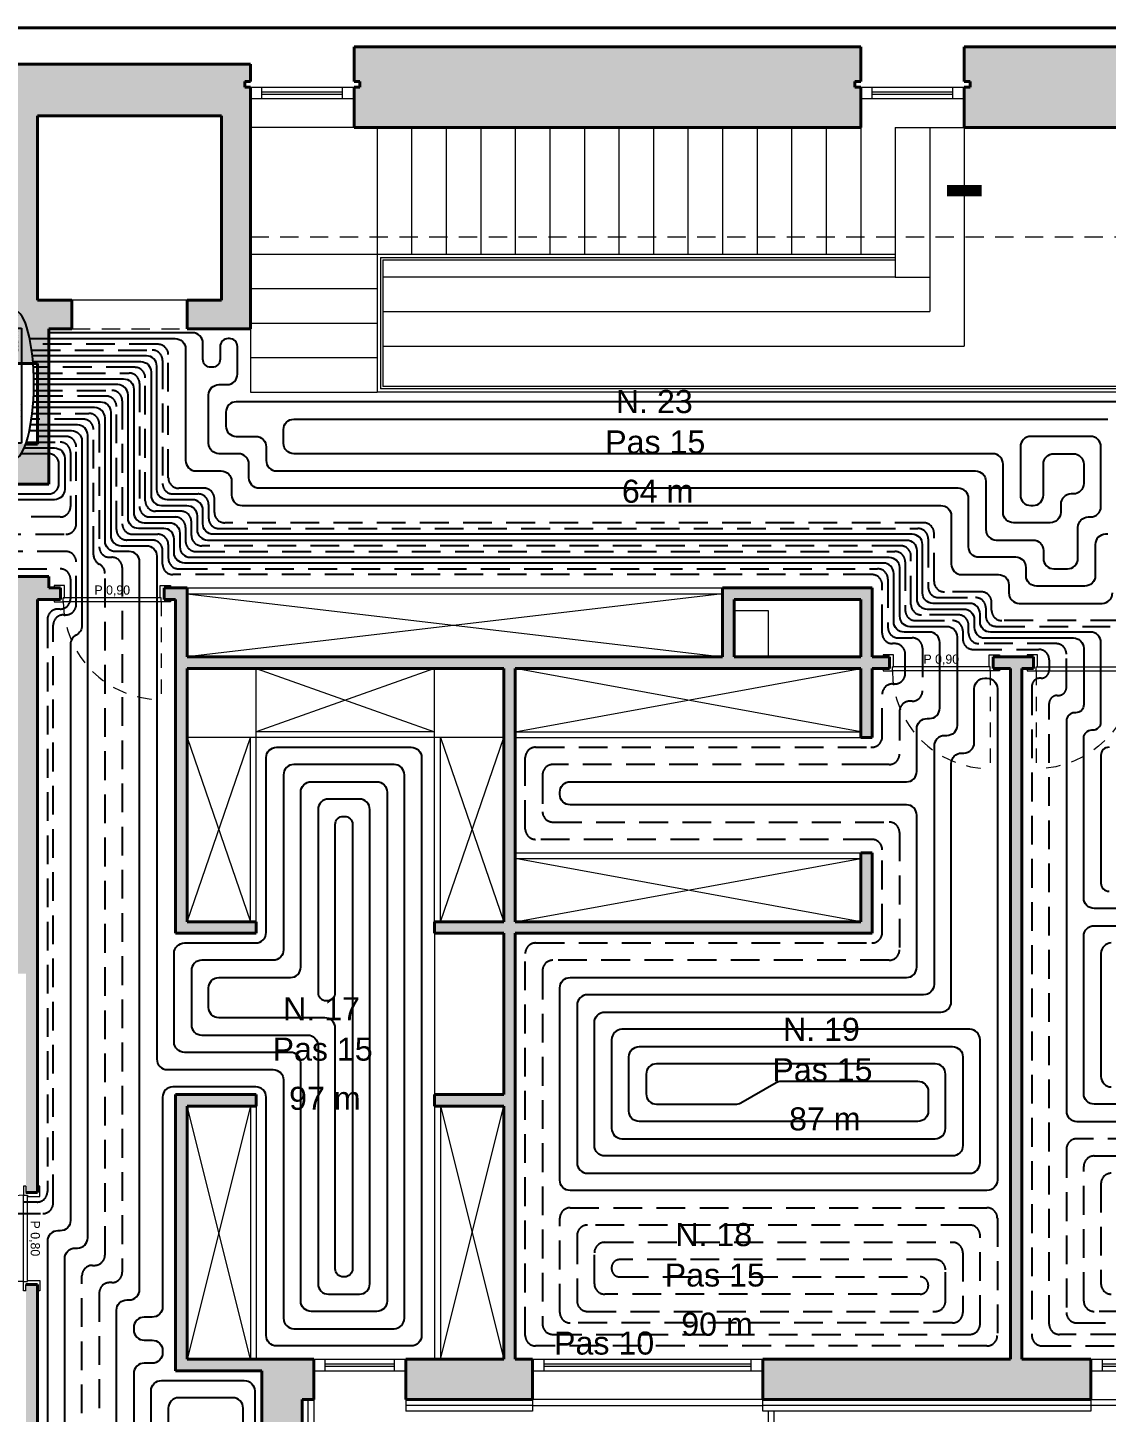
# Model space of a CAD drawing. Header units: millimetres. Extents: x 898 to 1196, y 229 to 443.
# Drawn here: x 1159.88 to 1169.25, y 343.12 to 355.15 of the extents above; entities that cross this region are included whole.
import ezdxf

# ---------------------------------------------------------------- set-up
doc = ezdxf.new("R2010")
doc.units = ezdxf.units.MM
for name, pattern in [('DASHED2', [0.375, 0.25, -0.125]), ('HIDDEN', [0.375, 0.25, -0.125]), ('HIDDEN2', [4.7625, 3.175, -1.5875]), ('TRATTEGGIATA', [0.75, 0.5, -0.25])]:
    doc.linetypes.add(name, pattern=pattern)
doc.layers.get('0').update_dxf_attribs({"color": 41})
doc.layers.get('DEFPOINTS').update_dxf_attribs({"color": 53})
for name, color, linetype in [('02-mandata', 1, 'Continuous'), ('CHAUFFAGE PAR LE SOL', 6, 'Continuous'), ('collecteur', 7, 'Continuous'), ('TEXTE CH SOL', 7, 'Continuous')]:
    doc.layers.add(name, color=color, linetype=linetype)
for name, color, linetype, lineweight in [('03-ritorno', 5, 'TRATTEGGIATA', 25), ('AN-Textes', 5, 'Continuous', 13), ('p allége', 1, 'Continuous', 20), ('p caché', 3, 'HIDDEN2', 20), ('p hachure', 253, 'Continuous', 15), ('p menuiserie', 5, 'Continuous', 20), ('p mur', 7, 'Continuous', 40), ('p symbole', 6, 'Continuous', 20)]:
    doc.layers.add(name, color=color, linetype=linetype, lineweight=lineweight)
doc.styles.add('sansserif', font='SANSS___.TTF', dxfattribs={"width": 0.7})
doc.dimstyles.new('ISO-25', dxfattribs={"dimtxt": 2.5, "dimasz": 2.5, "dimexe": 1.25, "dimexo": 0.625, "dimtad": 1, "dimtxsty": 'Standard', "dimcen": 2.5, "dimadec": 0, "dimazin": 0, "dimtfac": 1, "dimtmove": 0, "dimatfit": 3, "dimfxl": 1, "dimarcsym": 0})

# ---------------------------------------------------------------- blocks, each defined once
blk = doc.blocks.new('*U20')
at = {"layer": 'p menuiserie'}
for p, q in [((0.9, 0), (0, 0)), ((0.9, -0.1), (0, -0.1)), ((0.1, 0), (0.1, -0.1)), ((0.8, -0.04), (0.1, -0.04)), ((0.8, -0.06), (0.1, -0.06)), ((0.8, 0), (0.8, -0.1))]:
    blk.add_line(p, q, dxfattribs=at)
blk = doc.blocks.new('*U21')
at = {"layer": 'p menuiserie'}
for p, q in [((0.9, 0), (0, 0)), ((0.9, -0.1), (0, -0.1)), ((0.1, 0), (0.1, -0.1)), ((0.8, -0.04), (0.1, -0.04)), ((0.8, -0.06), (0.1, -0.06)), ((0.8, 0), (0.8, -0.1))]:
    blk.add_line(p, q, dxfattribs=at)
blk = doc.blocks.new('*U27')
at = {"layer": 'p menuiserie'}
for p, q in [((0.8, 0), (0, 0)), ((0.8, -0.1), (0, -0.1)), ((0.1, 0), (0.1, -0.1)), ((0.7, -0.04), (0.1, -0.04)), ((0.7, -0.06), (0.1, -0.06)), ((0.7, 0), (0.7, -0.1))]:
    blk.add_line(p, q, dxfattribs=at)
blk = doc.blocks.new('*U28')
at = {"layer": 'p menuiserie'}
for p, q in [((2, 0), (0, 0)), ((2, -0.1), (0, -0.1)), ((0.1, 0), (0.1, -0.1)), ((1.9, -0.04), (0.1, -0.04)), ((1.9, -0.06), (0.1, -0.06)), ((1.9, 0), (1.9, -0.1))]:
    blk.add_line(p, q, dxfattribs=at)
blk = doc.blocks.new('*U29')
at = {"layer": 'p menuiserie'}
for p, q in [((2, 0), (0, 0)), ((2, -0.1), (0, -0.1)), ((0.1, 0), (0.1, -0.1)), ((1.9, -0.04), (0.1, -0.04)), ((1.9, -0.06), (0.1, -0.06)), ((1.9, 0), (1.9, -0.1))]:
    blk.add_line(p, q, dxfattribs=at)
blk = doc.blocks.new('*D83')
at = {"layer": 'DEFPOINTS', "color": 0, "transparency": 16777216}
for p in [(-0.475, 0.002), (-0.475, -0.04), (0.425, -0.04)]:
    blk.add_point(p, dxfattribs=at)
at = {"layer": 'AN-Textes', "color": 0, "transparency": 16777216, "insert": (-0.025, 0.059), "char_height": 0.08, "attachment_point": 5}
blk.add_mtext('P 0,90', dxfattribs=at)
blk = doc.blocks.new('_None')
blk = doc.blocks.new('*D85')
at = {"layer": 'DEFPOINTS', "color": 0, "transparency": 16777216}
for p in [(-0.375, 0.002), (-0.375, -0.04), (0.425, -0.04)]:
    blk.add_point(p, dxfattribs=at)
at = {"layer": 'AN-Textes', "color": 0, "transparency": 16777216, "insert": (0.025, 0.059), "char_height": 0.08, "attachment_point": 5}
blk.add_mtext('P 0,80', dxfattribs=at)
blk = doc.blocks.new('col 100')
at = {"layer": 'CHAUFFAGE PAR LE SOL'}
for p, q in [((-0.007, 0.483), (0.103, 0.483)), ((-0.007, -0.517), (-0.007, 0.483)), ((0.103, 0.483), (0.103, -0.517)), ((0.103, -0.517), (-0.007, -0.517))]:
    blk.add_line(p, q, dxfattribs=at)
blk.add_lwpolyline([(0.078, 0.483), (0.078, -0.517)], dxfattribs=at)
at = {"layer": 'collecteur', "color": 6}
for p, q in [((0.026, 0.476), (0.026, 0.476)), ((0.026, 0.451), (0.051, 0.451)), ((0.027, 0.426), (0.027, 0.426)), ((0.027, 0.401), (0.052, 0.401)), ((0.027, 0.376), (0.027, 0.376)), ((0.051, 0.476), (0.051, 0.476)), ((0.052, 0.426), (0.052, 0.426)), ((0.052, 0.376), (0.052, 0.376)), ((0.001, 0.251), (0.001, 0.251)), ((0.026, 0.276), (0.026, 0.276)), ((0.026, 0.25), (0.051, 0.25)), ((0.027, 0.351), (0.052, 0.351)), ((0.027, 0.326), (0.027, 0.326)), ((0.027, 0.301), (0.052, 0.3)), ((0.051, 0.275), (0.051, 0.275)), ((0.052, 0.326), (0.052, 0.326)), ((0.076, 0.25), (0.076, 0.25)), ((0.001, 0.2), (0.001, 0.2)), ((0.001, 0.15), (0.001, 0.15)), ((0.026, 0.225), (0.026, 0.225)), ((0.026, 0.2), (0.051, 0.2)), ((0.026, 0.175), (0.026, 0.175)), ((0.026, 0.15), (0.051, 0.15)), ((0.026, 0.125), (0.026, 0.125)), ((0.051, 0.225), (0.051, 0.225)), ((0.051, 0.175), (0.051, 0.175)), ((0.051, 0.125), (0.051, 0.125)), ((0.076, 0.2), (0.076, 0.2)), ((0.076, 0.15), (0.076, 0.15)), ((0, 0.1), (0, 0.1)), ((0, 0.05), (0, 0.05)), ((0, 0), (0, 0)), ((0.025, 0.075), (0.025, 0.075)), ((0.025, 0.05), (0.05, 0.05)), ((0.025, 0.025), (0.025, 0.025)), ((0.026, 0.1), (0.051, 0.1)), ((0.05, 0.075), (0.05, 0.075)), ((0.05, 0.025), (0.05, 0.025)), ((0.075, 0.05), (0.075, 0.05)), ((0.076, 0.1), (0.076, 0.1)), ((0, -0.05), (0, -0.05)), ((0, -0.1), (0, -0.1)), ((0.025, 0), (0.05, 0)), ((0.025, -0.025), (0.025, -0.025)), ((0.025, -0.05), (0.05, -0.05)), ((0.025, -0.075), (0.025, -0.075)), ((0.025, -0.1), (0.05, -0.1)), ((0.05, -0.025), (0.05, -0.025)), ((0.05, -0.075), (0.05, -0.075)), ((0.075, 0), (0.075, 0)), ((0.075, -0.05), (0.075, -0.05)), ((0.075, -0.101), (0.075, -0.101)), ((-0.001, -0.15), (-0.001, -0.15)), ((-0.001, -0.2), (-0.001, -0.2)), ((0.024, -0.125), (0.024, -0.125)), ((0.024, -0.15), (0.049, -0.151)), ((0.024, -0.176), (0.024, -0.176)), ((0.024, -0.201), (0.049, -0.201)), ((0.024, -0.226), (0.024, -0.226)), ((0.049, -0.176), (0.049, -0.176)), ((0.049, -0.226), (0.049, -0.226)), ((0.05, -0.126), (0.05, -0.126)), ((0.074, -0.151), (0.074, -0.151)), ((0.074, -0.201), (0.074, -0.201)), ((-0.002, -0.326), (-0.002, -0.326)), ((-0.002, -0.356), (-0.002, -0.356)), ((-0.001, -0.251), (-0.001, -0.251)), ((-0.001, -0.301), (-0.001, -0.301)), ((0.023, -0.317), (0.023, -0.317)), ((0.023, -0.326), (0.048, -0.326)), ((0.023, -0.342), (0.023, -0.342)), ((0.023, -0.356), (0.048, -0.356)), ((0.024, -0.251), (0.049, -0.251)), ((0.024, -0.276), (0.024, -0.276)), ((0.024, -0.301), (0.049, -0.301)), ((0.048, -0.342), (0.048, -0.342)), ((0.049, -0.276), (0.049, -0.276)), ((0.049, -0.317), (0.049, -0.317)), ((0.073, -0.326), (0.073, -0.326)), ((0.073, -0.356), (0.073, -0.356)), ((0.074, -0.251), (0.074, -0.251)), ((0.074, -0.301), (0.074, -0.301)), ((-0.003, -0.391), (-0.003, -0.391)), ((-0.001, -0.418), (-0.001, -0.418)), ((-0.001, -0.446), (-0.001, -0.446)), ((-0.001, -0.476), (-0.001, -0.476)), ((0.022, -0.391), (0.047, -0.391)), ((0.022, -0.454), (0.022, -0.454)), ((0.023, -0.375), (0.023, -0.375)), ((0.023, -0.408), (0.023, -0.408)), ((0.023, -0.433), (0.023, -0.433)), ((0.024, -0.419), (0.049, -0.419)), ((0.024, -0.447), (0.049, -0.447)), ((0.024, -0.476), (0.049, -0.477)), ((0.047, -0.454), (0.047, -0.454)), ((0.048, -0.375), (0.048, -0.375)), ((0.048, -0.433), (0.048, -0.433)), ((0.049, -0.408), (0.049, -0.408)), ((0.072, -0.391), (0.072, -0.391)), ((0.074, -0.419), (0.074, -0.419)), ((0.074, -0.447), (0.074, -0.447)), ((0.074, -0.477), (0.074, -0.477)), ((-0.001, -0.5), (-0.001, -0.5)), ((0.022, -0.489), (0.022, -0.489)), ((0.024, -0.5), (0.049, -0.501)), ((0.047, -0.489), (0.047, -0.489)), ((0.074, -0.501), (0.074, -0.501)), ((0.023, -0.624), (0.023, -0.624)), ((0.048, -0.624), (0.048, -0.624))]:
    blk.add_line(p, q, dxfattribs=at)
at = {"layer": 'collecteur', "color": 6, "extrusion": (0, 0, -1)}
blk.add_ellipse((0.057, -0.024), major_axis=(0.003, 0.645), ratio=0.264603, start_param=6.283185301670279, end_param=12.56637060884987, dxfattribs=at)
blk = doc.blocks.new('*U82')
for p, q in [((-0.53, 0.085), (-0.475, 0.085)), ((-0.475, 0.085), (-0.475, -0.015)), ((0.4, 0), (-0.45, 0)), ((0.425, 0.085), (0.425, -0.015)), ((0.48, 0.085), (0.425, 0.085)), ((-0.53, -0.015), (-0.475, -0.015)), ((0.4, -0.035), (-0.45, -0.035)), ((0.48, -0.015), (0.425, -0.015))]:
    blk.add_line(p, q)
at = {"linetype": 'HIDDEN', "ltscale": 0.5}
blk.add_line((0.4, -0.035), (0.4, -0.885), dxfattribs=at)
for points in [[(-0.53, -0.015), (-0.53, -0.035), (-0.46, -0.035), (-0.46, -0.035), (-0.45, -0.035), (-0.45, 0), (-0.44, 0), (-0.44, 0.05), (-0.44, 0.05), (-0.44, 0.085), (-0.44, 0.085), (-0.44, 0.105), (-0.53, 0.105), (-0.53, 0.085)], [(0.48, -0.015), (0.48, -0.035), (0.41, -0.035), (0.41, -0.035), (0.4, -0.035), (0.4, 0), (0.39, 0), (0.39, 0.05), (0.39, 0.05), (0.39, 0.085), (0.39, 0.085), (0.39, 0.105), (0.48, 0.105), (0.48, 0.085)]]:
    blk.add_lwpolyline(points)
blk.add_arc((0.4, -0.035), 0.85, 180, 270, dxfattribs=at)
at = {"layer": 'AN-Textes'}
dim = blk.add_linear_dim(base=(-0.475, 0.002), p1=(0.425, -0.04), p2=(-0.475, -0.04), angle=180, text='P <>', dimstyle='ISO-25', override={"dimtxt": 0.08, "dimasz": 0.02, "dimexe": 0.6, "dimexo": 0, "dimgap": 0.01, "dimtad": 2, "dimjust": 0, "dimzin": 0, "dimblk1": 'None', "dimblk2": 'None', "dimsah": 1, "dimse1": 1, "dimse2": 1, "dimsd1": 1, "dimsd2": 1, "dimtix": 1, "dimtmove": 2}, dxfattribs=at)
dim.commit()
dim.dimension.update_dxf_attribs({"geometry": '*D83', "text_midpoint": (-0.025, 0.059)})
blk = doc.blocks.new('*U84')
for p, q in [((-0.43, 0.085), (-0.375, 0.085)), ((-0.375, 0.085), (-0.375, -0.015)), ((0.4, 0), (-0.35, 0)), ((0.425, 0.085), (0.425, -0.015)), ((0.48, 0.085), (0.425, 0.085)), ((-0.43, -0.015), (-0.375, -0.015)), ((0.4, -0.035), (-0.35, -0.035)), ((0.48, -0.015), (0.425, -0.015))]:
    blk.add_line(p, q)
at = {"linetype": 'HIDDEN', "ltscale": 0.5}
blk.add_line((0.4, -0.035), (0.4, -0.785), dxfattribs=at)
for points in [[(-0.43, -0.015), (-0.43, -0.035), (-0.36, -0.035), (-0.36, -0.035), (-0.35, -0.035), (-0.35, 0), (-0.34, 0), (-0.34, 0.05), (-0.34, 0.05), (-0.34, 0.085), (-0.34, 0.085), (-0.34, 0.105), (-0.43, 0.105), (-0.43, 0.085)], [(0.48, -0.015), (0.48, -0.035), (0.41, -0.035), (0.41, -0.035), (0.4, -0.035), (0.4, 0), (0.39, 0), (0.39, 0.05), (0.39, 0.05), (0.39, 0.085), (0.39, 0.085), (0.39, 0.105), (0.48, 0.105), (0.48, 0.085)]]:
    blk.add_lwpolyline(points)
blk.add_arc((0.4, -0.035), 0.75, 180, 270, dxfattribs=at)
at = {"layer": 'AN-Textes'}
dim = blk.add_linear_dim(base=(-0.375, 0.002), p1=(0.425, -0.04), p2=(-0.375, -0.04), angle=180, text='P <>', dimstyle='ISO-25', override={"dimtxt": 0.08, "dimasz": 0.02, "dimexe": 0.6, "dimexo": 0, "dimgap": 0.01, "dimtad": 2, "dimjust": 0, "dimzin": 0, "dimblk1": 'None', "dimblk2": 'None', "dimsah": 1, "dimse1": 1, "dimse2": 1, "dimsd1": 1, "dimsd2": 1, "dimtix": 1, "dimtmove": 2}, dxfattribs=at)
dim.commit()
dim.dimension.update_dxf_attribs({"geometry": '*D85', "text_midpoint": (0.025, 0.059)})

msp = doc.modelspace()

# ---------------------------------------------------------------- hatches: boundary and pattern name
at = {"layer": 'p hachure', "transparency": 33554559}
h = msp.add_hatch(color=256, dxfattribs=at)
h.dxf.hatch_style = 1
h.paths.add_polyline_path([(1162.763, 354.684), (1162.713, 354.684), (1162.713, 354.984), (1167.113, 354.984), (1167.113, 354.684), (1167.063, 354.684), (1167.063, 354.634), (1167.113, 354.634), (1167.113, 354.284), (1162.713, 354.284), (1162.713, 354.634), (1162.763, 354.634)])
h = msp.add_hatch(color=256, dxfattribs=at)
h.dxf.hatch_style = 1
h.paths.add_polyline_path([(1168.063, 354.634), (1168.013, 354.634), (1168.013, 354.284), (1173.263, 354.284), (1173.263, 354.984), (1168.013, 354.984), (1168.013, 354.684), (1168.063, 354.684)])
h = msp.add_hatch(color=256, dxfattribs=at)
h.dxf.hatch_style = 1
h.paths.add_polyline_path([(1158.613, 354.484), (1158.613, 354.834), (1161.813, 354.834), (1161.813, 354.684), (1161.763, 354.684), (1161.763, 354.634), (1161.813, 354.634), (1161.813, 352.534), (1161.263, 352.534), (1161.263, 352.784), (1161.563, 352.784), (1161.563, 354.384), (1159.963, 354.384), (1159.963, 352.784), (1160.263, 352.784), (1160.263, 352.534), (1160.063, 352.534), (1160.063, 351.184), (1159.713, 351.184), (1159.713, 351.284), (1159.513, 351.284), (1159.513, 351.534), (1159.963, 351.534), (1159.963, 352.234), (1159.713, 352.234), (1159.713, 354.484)])
h = msp.add_hatch(color=256, dxfattribs=at)
h.dxf.hatch_style = 1
edge = h.paths.add_edge_path()
edge.add_line((1157.722, 349.034), (1158.813, 348.284))
edge.add_arc((1158.713, 348.284), 0.1, -180, 0, ccw=False)
edge.add_line((1158.613, 348.284), (1157.76, 349.034))
edge.add_line((1157.76, 349.034), (1157.713, 349.034))
edge.add_line((1157.713, 349.034), (1157.713, 347.284))
edge.add_line((1157.713, 347.284), (1159.713, 347.284))
edge.add_line((1159.713, 347.284), (1159.713, 350.184))
edge.add_line((1159.713, 350.184), (1159.613, 350.184))
edge.add_line((1159.613, 350.184), (1159.613, 350.284))
edge.add_line((1159.613, 350.284), (1159.713, 350.284))
edge.add_line((1159.713, 350.284), (1159.713, 350.384))
edge.add_line((1159.713, 350.384), (1160.063, 350.384))
edge.add_line((1160.063, 350.384), (1160.063, 350.284))
edge.add_line((1160.063, 350.284), (1160.163, 350.284))
edge.add_line((1160.163, 350.284), (1160.163, 350.184))
edge.add_line((1160.163, 350.184), (1159.963, 350.184))
edge.add_line((1159.963, 350.184), (1159.963, 345.034))
edge.add_line((1159.963, 345.034), (1159.863, 345.034))
edge.add_line((1159.863, 345.034), (1159.863, 346.934))
edge.add_line((1159.863, 346.934), (1157.863, 346.934))
edge.add_line((1157.863, 346.934), (1157.863, 346.884))
edge.add_line((1157.863, 346.884), (1157.263, 346.884))
edge.add_line((1157.263, 346.884), (1157.263, 351.534))
edge.add_line((1157.263, 351.534), (1157.783, 351.534))
edge.add_line((1157.783, 351.534), (1157.783, 351.368))
edge.add_line((1157.783, 351.368), (1158.65, 351.368))
edge.add_line((1158.65, 351.368), (1158.65, 351.534))
edge.add_line((1158.65, 351.534), (1158.713, 351.534))
edge.add_line((1158.713, 351.534), (1158.713, 351.284))
edge.add_line((1158.713, 351.284), (1157.713, 351.284))
edge.add_line((1157.713, 351.284), (1157.713, 349.284))
edge.add_line((1157.713, 349.284), (1157.7, 349.284))
edge.add_line((1157.7, 349.284), (1157.702, 350.284))
edge.add_line((1157.702, 350.284), (1157.7, 350.284))
edge.add_line((1157.7, 350.284), (1157.7, 350.184))
edge.add_line((1157.7, 350.184), (1157.697, 350.184))
edge.add_line((1157.697, 350.184), (1157.722, 349.034))
h = msp.add_hatch(color=256, dxfattribs=at)
h.dxf.hatch_style = 1
h.paths.add_polyline_path([(1161.263, 349.684), (1161.263, 350.284), (1161.063, 350.284), (1161.063, 350.184), (1161.163, 350.184), (1161.163, 347.284), (1161.863, 347.284), (1161.863, 347.384), (1161.263, 347.384), (1161.263, 349.584), (1164.013, 349.584), (1164.013, 347.384), (1163.413, 347.384), (1163.413, 347.284), (1164.013, 347.284), (1164.013, 345.884), (1163.413, 345.884), (1163.413, 345.784), (1164.013, 345.784), (1164.013, 343.584), (1163.163, 343.584), (1163.163, 343.234), (1164.263, 343.234), (1164.263, 343.584), (1164.113, 343.584), (1164.113, 347.284), (1167.213, 347.284), (1167.213, 347.984), (1167.113, 347.984), (1167.113, 347.384), (1164.113, 347.384), (1164.113, 349.584), (1167.113, 349.584), (1167.113, 348.984), (1167.213, 348.984), (1167.213, 349.584), (1167.363, 349.584), (1167.363, 349.684), (1167.213, 349.684), (1167.213, 350.284), (1165.913, 350.284), (1165.913, 349.684)])
h.paths.add_polyline_path([(1167.113, 349.684), (1166.013, 349.684), (1166.013, 350.184), (1167.113, 350.184)], flags=16)
h = msp.add_hatch(color=256, dxfattribs=at)
h.dxf.hatch_style = 1
h.paths.add_polyline_path([(1169.113, 343.584), (1168.513, 343.584), (1168.513, 349.584), (1168.613, 349.584), (1168.613, 349.684), (1168.263, 349.684), (1168.263, 349.584), (1168.413, 349.584), (1168.413, 343.584), (1166.263, 343.584), (1166.263, 343.234), (1169.113, 343.234)])
h = msp.add_hatch(color=256, dxfattribs=at)
h.dxf.hatch_style = 1
h.paths.add_polyline_path([(1162.363, 343.234), (1162.263, 343.234), (1162.263, 342.334), (1161.913, 342.334), (1161.913, 343.484), (1161.163, 343.484), (1161.163, 345.884), (1161.863, 345.884), (1161.863, 345.784), (1161.263, 345.784), (1161.263, 343.584), (1162.363, 343.584)])
h = msp.add_hatch(color=256, dxfattribs=at)
h.dxf.hatch_style = 1
h.paths.add_polyline_path([(1157.513, 342.334), (1159.963, 342.334), (1159.963, 344.234), (1159.863, 344.234), (1159.863, 342.434), (1159.663, 342.434), (1159.663, 342.534), (1159.463, 342.534), (1159.463, 342.434), (1158.263, 342.434), (1158.263, 342.534), (1158.063, 342.534), (1158.063, 342.434), (1157.163, 342.434), (1157.163, 337.534), (1158.163, 337.534), (1158.163, 338.134), (1157.513, 338.134)])

# ---------------------------------------------------------------- linework, layer by layer
at = {"layer": '02-mandata'}
for points in [[(1169.26, 350.75), (1169.24, 350.75, 0.414214), (1169.15, 350.66), (1169.15, 350.39, -0.414214), (1169.06, 350.3), (1168.64, 350.3, -0.414214), (1168.55, 350.39), (1168.55, 350.46, 0.414214), (1168.46, 350.55), (1168.14, 350.55, -0.414214), (1168.05, 350.64), (1168.05, 351.06, 0.414214), (1167.96, 351.15), (1161.89, 351.15, -0.414214), (1161.8, 351.24), (1161.8, 351.36, 0.414214), (1161.71, 351.45), (1161.54, 351.45, -0.414214), (1161.45, 351.54), (1161.45, 351.96, -0.414214), (1161.54, 352.05), (1161.61, 352.05, 0.414214), (1161.7, 352.14), (1161.7, 352.38, 0.414214), (1161.63, 352.45), (1161.62, 352.45, 0.414214), (1161.55, 352.38), (1161.55, 352.27, -0.414214), (1161.48, 352.2), (1161.47, 352.2, -0.414214), (1161.4, 352.27), (1161.4, 352.41, 0.414214), (1161.31, 352.5), (1160.063, 352.5)], [(1159.896, 352.45), (1161.16, 352.45, -0.414214), (1161.25, 352.36), (1161.25, 351.39, 0.414214), (1161.34, 351.3), (1161.56, 351.3, -0.414214), (1161.65, 351.21), (1161.65, 351.09, 0.414214), (1161.74, 351), (1167.81, 351, -0.414214), (1167.9, 350.91), (1167.9, 350.49, 0.414214), (1167.99, 350.4), (1168.31, 350.4, -0.414214), (1168.4, 350.31), (1168.4, 350.24, 0.414214), (1168.49, 350.15), (1169.21, 350.15, 0.414214), (1169.3, 350.24)], [(1169.41, 347.5), (1169.14, 347.5, -0.414214), (1169.05, 347.59), (1169.05, 348.98, -0.414214), (1169.12, 349.05), (1169.13, 349.05, 0.414214), (1169.2, 349.12), (1169.2, 349.81, 0.414214), (1169.11, 349.9), (1168.24, 349.9, -0.414214), (1168.15, 349.99), (1168.15, 350.06, 0.414214), (1168.06, 350.15), (1167.74, 350.15, -0.414214), (1167.65, 350.24), (1167.65, 350.66, 0.414214), (1167.56, 350.75), (1161.49, 350.75, -0.414214), (1161.4, 350.84), (1161.4, 350.96, 0.414214), (1161.31, 351.05), (1161.09, 351.05, -0.414214), (1161, 351.14), (1161, 352.21, 0.414214), (1160.91, 352.3), (1159.919, 352.3)], [(1159.924, 352.25), (1160.86, 352.25, -0.414214), (1160.95, 352.16), (1160.95, 351.09, 0.414214), (1161.04, 351), (1161.26, 351, -0.414214), (1161.35, 350.91), (1161.35, 350.79, 0.414214), (1161.44, 350.7), (1167.51, 350.7, -0.414214), (1167.6, 350.61), (1167.6, 350.19, 0.414214), (1167.69, 350.1), (1168.01, 350.1, -0.414214), (1168.1, 350.01), (1168.1, 349.94, 0.414214), (1168.19, 349.85), (1168.96, 349.85, -0.414214), (1169.05, 349.76), (1169.05, 349.27, -0.414214), (1168.98, 349.2), (1168.97, 349.2, 0.414214), (1168.9, 349.13), (1168.9, 345.74, 0.414214), (1168.99, 345.65), (1172.51, 345.65, 0.414214)], [(1159.931, 352.1), (1160.71, 352.1, -0.414214), (1160.8, 352.01), (1160.8, 350.94, 0.414214), (1160.89, 350.85), (1161.11, 350.85, -0.414214), (1161.2, 350.76), (1161.2, 350.64, 0.414214), (1161.29, 350.55), (1167.36, 350.55, -0.414214), (1167.45, 350.46), (1167.45, 350.04, 0.414214), (1167.54, 349.95), (1167.86, 349.95, -0.414214), (1167.95, 349.86), (1167.95, 349.09, -0.414214), (1167.86, 349), (1167.84, 349, 0.414214), (1167.75, 348.91), (1167.75, 348.45), (1167.75, 346.84, -0.414214), (1167.66, 346.75), (1164.74, 346.75, 0.414214), (1164.65, 346.66), (1164.65, 345.29, 0.414214), (1164.74, 345.2), (1168.06, 345.2, 0.414214), (1168.15, 345.29), (1168.15, 346.36, 0.414214), (1168.06, 346.45), (1165.04, 346.45, 0.414214), (1164.95, 346.36), (1164.95, 345.59, 0.414214), (1165.04, 345.5), (1167.76, 345.5, 0.414214), (1167.85, 345.59), (1167.85, 346.06, 0.414214), (1167.76, 346.15), (1165.34, 346.15, 0.414214), (1165.25, 346.06), (1165.25, 345.89, 0.414214), (1165.34, 345.8), (1166.026, 345.8, 0.13052), (1166.071, 345.812), (1166.379, 345.988, -0.13052), (1166.424, 346), (1167.61, 346, -0.414214), (1167.7, 345.91), (1167.7, 345.74, -0.414214), (1167.61, 345.65), (1165.19, 345.65, -0.414214), (1165.1, 345.74), (1165.1, 346.21, -0.414214), (1165.19, 346.3), (1167.91, 346.3, -0.414214), (1168, 346.21), (1168, 345.44, -0.414214), (1167.91, 345.35), (1164.89, 345.35, -0.414214), (1164.8, 345.44), (1164.8, 346.51, -0.414214), (1164.89, 346.6), (1167.81, 346.6, 0.414214), (1167.9, 346.69), (1167.9, 348.45), (1167.9, 348.76, -0.414214), (1167.99, 348.85), (1168.01, 348.85, 0.414214), (1168.1, 348.94), (1168.1, 349.41, -0.414214), (1168.19, 349.5), (1168.21, 349.5, -0.414214), (1168.3, 349.41), (1168.3, 345.14, -0.414214), (1168.21, 345.05), (1164.59, 345.05, -0.414214), (1164.5, 345.14), (1164.5, 346.81, -0.414214), (1164.59, 346.9), (1167.51, 346.9, 0.414214), (1167.6, 346.99), (1167.6, 348.31, 0.414214), (1167.51, 348.4), (1164.59, 348.4, -0.414214), (1164.5, 348.49), (1164.5, 348.51, -0.414214), (1164.59, 348.6), (1167.51, 348.6, 0.414214), (1167.6, 348.69), (1167.6, 349.06, -0.414214), (1167.69, 349.15), (1167.71, 349.15, 0.414214), (1167.8, 349.24), (1167.8, 349.81, 0.414214), (1167.71, 349.9), (1167.49, 349.9, -0.414214), (1167.4, 349.99), (1167.4, 350.41, 0.414214), (1167.31, 350.5), (1161.24, 350.5, -0.414214), (1161.15, 350.59), (1161.15, 350.71, 0.414214), (1161.06, 350.8), (1160.84, 350.8, -0.414214), (1160.75, 350.89), (1160.75, 351.96, 0.414214), (1160.66, 352.05), (1159.932, 352.05)], [(1159.926, 351.9), (1160.51, 351.9, -0.414214), (1160.6, 351.81), (1160.6, 350.74, 0.414214), (1160.69, 350.65), (1160.91, 350.65, -0.414214), (1161, 350.56), (1161, 346.19, 0.414214), (1161.09, 346.1), (1162.01, 346.1, -0.414214), (1162.1, 346.01), (1162.1, 343.94, 0.414214), (1162.19, 343.85), (1163.06, 343.85, 0.414214), (1163.15, 343.94), (1163.15, 348.66, 0.414214), (1163.06, 348.75), (1162.19, 348.75, 0.414214), (1162.1, 348.66), (1162.1, 347.14, -0.414214), (1162.01, 347.05), (1161.39, 347.05, 0.414214), (1161.3, 346.96), (1161.3, 346.49, 0.414214), (1161.39, 346.4), (1162.31, 346.4, -0.414214), (1162.4, 346.31), (1162.4, 344.24, 0.414214), (1162.49, 344.15), (1162.76, 344.15, 0.414214), (1162.85, 344.24), (1162.85, 348.36, 0.414214), (1162.76, 348.45), (1162.49, 348.45, 0.414214), (1162.4, 348.36), (1162.4, 346.77, 0.414214), (1162.47, 346.7), (1162.48, 346.7, 0.414214), (1162.55, 346.77), (1162.55, 348.23, -0.414214), (1162.62, 348.3), (1162.63, 348.3, -0.414214), (1162.7, 348.23), (1162.7, 344.37, -0.414214), (1162.63, 344.3), (1162.62, 344.3, -0.414214), (1162.55, 344.37), (1162.55, 346.46, 0.414214), (1162.46, 346.55), (1161.54, 346.55, -0.414214), (1161.45, 346.64), (1161.45, 346.81, -0.414214), (1161.54, 346.9), (1162.16, 346.9, 0.414214), (1162.25, 346.99), (1162.25, 348.51, -0.414214), (1162.34, 348.6), (1162.91, 348.6, -0.414214), (1163, 348.51), (1163, 344.09, -0.414214), (1162.91, 344), (1162.34, 344, -0.414214), (1162.25, 344.09), (1162.25, 346.16, 0.414214), (1162.16, 346.25), (1161.24, 346.25, -0.414214), (1161.15, 346.34), (1161.15, 347.11, -0.414214), (1161.24, 347.2), (1161.86, 347.2, 0.414214), (1161.95, 347.29), (1161.95, 348.81, -0.414214), (1162.04, 348.9), (1163.21, 348.9, -0.414214), (1163.3, 348.81), (1163.3, 343.79, -0.414214), (1163.21, 343.7), (1162.04, 343.7, -0.414214), (1161.95, 343.79), (1161.95, 345.86, 0.414214), (1161.86, 345.95), (1161.14, 345.95, 0.414214), (1161.05, 345.86), (1161.05, 344.04, -0.414214), (1160.96, 343.95), (1160.89, 343.95, 0.414214), (1160.8, 343.86), (1160.8, 343.84, 0.414214), (1160.89, 343.75), (1160.96, 343.75, -0.414214), (1161.05, 343.66), (1161.05, 343.64, -0.414214), (1160.96, 343.55), (1160.89, 343.55, 0.414214), (1160.8, 343.46), (1160.8, 341.94, 0.414214)], [(1169.41, 351.9), (1161.69, 351.9, 0.414214), (1161.6, 351.81), (1161.6, 351.69, 0.414214), (1161.69, 351.6), (1161.86, 351.6, -0.414214), (1161.95, 351.51), (1161.95, 351.39, 0.414214), (1162.04, 351.3), (1168.11, 351.3, -0.414214), (1168.2, 351.21), (1168.2, 350.79, 0.414214), (1168.29, 350.7), (1168.61, 350.7, -0.414214), (1168.7, 350.61), (1168.7, 350.54, 0.414214), (1168.79, 350.45), (1168.91, 350.45, 0.414214), (1169, 350.54), (1169, 350.81, -0.414214), (1169.09, 350.9), (1169.11, 350.9, 0.414214), (1169.2, 350.99), (1169.2, 351.51, 0.414214), (1169.11, 351.6), (1168.59, 351.6, 0.414214), (1168.5, 351.51), (1168.5, 351.09, 0.414214), (1168.59, 351), (1168.61, 351, 0.414214), (1168.7, 351.09), (1168.7, 351.36, -0.414214), (1168.79, 351.45), (1168.96, 351.45, -0.414214), (1169.05, 351.36), (1169.05, 351.19, -0.414214), (1168.96, 351.1), (1168.94, 351.1, 0.414214), (1168.85, 351.01), (1168.85, 350.94, -0.414214), (1168.76, 350.85), (1168.44, 350.85, -0.414214), (1168.35, 350.94), (1168.35, 351.36, 0.414214), (1168.26, 351.45), (1162.19, 351.45, -0.414214), (1162.1, 351.54), (1162.1, 351.66, -0.414214), (1162.19, 351.75), (1169.26, 351.75, -0.414214)], [(1160.65, 341.79), (1160.65, 344.01, -0.414214), (1160.74, 344.1), (1160.76, 344.1, 0.414214), (1160.85, 344.19), (1160.85, 350.51, 0.414214), (1160.76, 350.6), (1160.64, 350.6, -0.414214), (1160.55, 350.69), (1160.55, 351.76, 0.414214), (1160.46, 351.85), (1159.923, 351.85)], [(1160.2, 342.14), (1160.2, 344.46, -0.414214), (1160.29, 344.55), (1160.31, 344.55, 0.414214), (1160.4, 344.64), (1160.4, 351.61, 0.414214), (1160.31, 351.7), (1159.903, 351.7)], [(1159.894, 351.65), (1160.26, 351.65, -0.414214), (1160.35, 351.56), (1160.35, 350.75), (1160.35, 350.75), (1160.35, 350.55, -0.414214), (1160.35, 350.55), (1160.35, 350.55, 0.414214), (1160.35, 350.55), (1160.35, 349.956, -0.284079), (1160.3, 349.875), (1160.3, 349.875, 0.284079), (1160.25, 349.794), (1160.25, 344.79, -0.414214), (1160.16, 344.7), (1160.14, 344.7, 0.414214), (1160.05, 344.61), (1160.05, 342.29, -0.414214)], [(1157.89, 351.1), (1160.06, 351.1, 0.414214), (1160.15, 351.19), (1160.15, 351.36, 0.414214), (1160.06, 351.45), (1159.823, 351.45)], [(1159.849, 351.5), (1160.11, 351.5, -0.414214), (1160.2, 351.41), (1160.2, 351.14, -0.414214), (1160.11, 351.05), (1157.94, 351.05, 0.414214)], [(1169.27, 348.9, 0.414214), (1169.2, 348.83), (1169.2, 347.72, 0.414214), (1169.27, 347.65)], [(1172.41, 345.8), (1169.14, 345.8, -0.414214), (1169.05, 345.89), (1169.05, 347.26, -0.414214), (1169.14, 347.35), (1169.56, 347.35, 0.414214)], [(1169.29, 347.2, 0.414214), (1169.2, 347.11), (1169.2, 346.04, 0.414214), (1169.29, 345.95)], [(1160.95, 342.09), (1160.95, 343.31, -0.414214), (1161.04, 343.4), (1161.76, 343.4, -0.414214), (1161.85, 343.31), (1161.85, 341.79, -0.414214)], [(1161.75, 341.94), (1161.75, 343.16, 0.414214), (1161.66, 343.25), (1161.19, 343.25, 0.414214), (1161.1, 343.16), (1161.1, 342.24, 0.414214)]]:
    msp.add_lwpolyline(points, format="xyb", dxfattribs=at)
at = {"layer": '03-ritorno', "color": 5, "linetype": 'DASHED2'}
for points in [[(1169.36, 350), (1168.34, 350, -0.414214), (1168.25, 350.09), (1168.25, 350.16, 0.414214), (1168.16, 350.25), (1167.84, 350.25, -0.414214), (1167.75, 350.34), (1167.75, 350.76, 0.414214), (1167.66, 350.85), (1161.59, 350.85, -0.414214), (1161.5, 350.94), (1161.5, 351.06, 0.414214), (1161.41, 351.15), (1161.19, 351.15, -0.414214), (1161.1, 351.24), (1161.1, 352.31, 0.414214), (1161.01, 352.4), (1159.905, 352.4)], [(1159.913, 352.35), (1160.96, 352.35, -0.414214), (1161.05, 352.26), (1161.05, 351.19, 0.414214), (1161.14, 351.1), (1161.36, 351.1, -0.414214), (1161.45, 351.01), (1161.45, 350.89, 0.414214), (1161.54, 350.8), (1167.61, 350.8, -0.414214), (1167.7, 350.71), (1167.7, 350.29, 0.414214), (1167.79, 350.2), (1168.11, 350.2, -0.414214), (1168.2, 350.11), (1168.2, 350.04, 0.414214), (1168.29, 349.95), (1169.28, 349.95, -0.414214)], [(1172.36, 343.8), (1168.84, 343.8, -0.414214), (1168.75, 343.89), (1168.75, 349.28, -0.414214), (1168.82, 349.35), (1168.83, 349.35, 0.414214), (1168.9, 349.42), (1168.9, 349.71, 0.414214), (1168.81, 349.8), (1168.14, 349.8, -0.414214), (1168.05, 349.89), (1168.05, 349.96, 0.414214), (1167.96, 350.05), (1167.64, 350.05, -0.414214), (1167.55, 350.14), (1167.55, 350.56, 0.414214), (1167.46, 350.65), (1161.39, 350.65, -0.414214), (1161.3, 350.74), (1161.3, 350.86, 0.414214), (1161.21, 350.95), (1160.99, 350.95, -0.414214), (1160.9, 351.04), (1160.9, 352.11, 0.414214), (1160.81, 352.2), (1159.927, 352.2)], [(1159.93, 352.15), (1160.76, 352.15, -0.414214), (1160.85, 352.06), (1160.85, 350.99, 0.414214), (1160.94, 350.9), (1161.16, 350.9, -0.414214), (1161.25, 350.81), (1161.25, 350.69, 0.414214), (1161.34, 350.6), (1167.41, 350.6, -0.414214), (1167.5, 350.51), (1167.5, 350.09, 0.414214), (1167.59, 350), (1167.91, 350, -0.414214), (1168, 349.91), (1168, 349.84, 0.414214), (1168.09, 349.75), (1168.66, 349.75, -0.414214), (1168.75, 349.66), (1168.75, 349.57, -0.414214), (1168.68, 349.5), (1168.67, 349.5, 0.414214), (1168.6, 349.43), (1168.6, 343.79, 0.414214), (1168.69, 343.7), (1172.51, 343.7, 0.414214)], [(1159.931, 352), (1160.61, 352, -0.414214), (1160.7, 351.91), (1160.7, 350.84, 0.414214), (1160.79, 350.75), (1161.01, 350.75, -0.414214), (1161.1, 350.66), (1161.1, 350.54, 0.414214), (1161.19, 350.45), (1167.26, 350.45, -0.414214), (1167.35, 350.36), (1167.35, 349.94, 0.414214), (1167.44, 349.85), (1167.56, 349.85, -0.414214), (1167.65, 349.76), (1167.65, 349.39, -0.414214), (1167.56, 349.3), (1167.54, 349.3, 0.414214), (1167.45, 349.21), (1167.45, 348.84, -0.414214), (1167.36, 348.75), (1167.2, 348.75), (1164.44, 348.75, 0.414214), (1164.35, 348.66), (1164.35, 348.34, 0.414214), (1164.44, 348.25), (1167.36, 348.25, -0.414214), (1167.45, 348.16), (1167.45, 347.14, -0.414214), (1167.36, 347.05), (1164.44, 347.05, 0.414214), (1164.35, 346.96), (1164.35, 343.89, 0.414214), (1164.44, 343.8), (1168.06, 343.8, 0.414214), (1168.15, 343.89), (1168.15, 344.66, 0.414214), (1168.06, 344.75), (1164.74, 344.75, 0.414214), (1164.65, 344.66), (1164.65, 344.09, 0.414214), (1164.74, 344), (1167.76, 344, 0.414214), (1167.85, 344.09), (1167.85, 344.36, 0.414214), (1167.76, 344.45), (1165.02, 344.45, 0.414214), (1164.95, 344.38), (1164.95, 344.37, 0.414214), (1165.02, 344.3), (1167.63, 344.3, -0.414214), (1167.7, 344.23), (1167.7, 344.22, -0.414214), (1167.63, 344.15), (1164.89, 344.15, -0.414214), (1164.8, 344.24), (1164.8, 344.51, -0.414214), (1164.89, 344.6), (1167.91, 344.6, -0.414214), (1168, 344.51), (1168, 343.99, -0.414214), (1167.91, 343.9), (1164.59, 343.9, -0.414214), (1164.5, 343.99), (1164.5, 344.81, -0.414214), (1164.59, 344.9), (1168.21, 344.9, -0.414214), (1168.3, 344.81), (1168.3, 343.79, -0.414214), (1168.21, 343.7), (1164.29, 343.7, -0.414214), (1164.2, 343.79), (1164.2, 347.11, -0.414214), (1164.29, 347.2), (1167.21, 347.2, 0.414214), (1167.3, 347.29), (1167.3, 348.01, 0.414214), (1167.21, 348.1), (1164.29, 348.1, -0.414214), (1164.2, 348.19), (1164.2, 348.81, -0.414214), (1164.29, 348.9), (1167.2, 348.9), (1167.21, 348.9, 0.414214), (1167.3, 348.99), (1167.3, 349.36, -0.414214), (1167.39, 349.45), (1167.41, 349.45, 0.414214), (1167.5, 349.54), (1167.5, 349.71, 0.414214), (1167.41, 349.8), (1167.39, 349.8, -0.414214), (1167.3, 349.89), (1167.3, 350.31, 0.414214), (1167.21, 350.4), (1161.14, 350.4, -0.414214), (1161.05, 350.49), (1161.05, 350.61, 0.414214), (1160.96, 350.7), (1160.74, 350.7, -0.414214), (1160.65, 350.79), (1160.65, 351.86, 0.414214), (1160.56, 351.95), (1159.929, 351.95)], [(1159.917, 351.8), (1160.41, 351.8, -0.414214), (1160.5, 351.71), (1160.5, 350.64, 0.414214), (1160.59, 350.55), (1160.61, 350.55, -0.414214), (1160.7, 350.46), (1160.7, 344.34, -0.414214), (1160.61, 344.25), (1160.59, 344.25, 0.414214), (1160.5, 344.16), (1160.5, 341.84, -0.414214)], [(1160.35, 341.99), (1160.35, 344.31, -0.414214), (1160.44, 344.4), (1160.46, 344.4, 0.414214), (1160.55, 344.49), (1160.55, 350.41, 0.284915), (1160.5, 350.491, -0.284915), (1160.45, 350.571), (1160.45, 351.66, 0.414214), (1160.36, 351.75), (1159.911, 351.75)], [(1158.05, 342.84), (1158.05, 345.61, -0.414214), (1158.14, 345.7), (1159.56, 345.7, -0.414214), (1159.65, 345.61), (1159.65, 344.94, 0.414214), (1159.74, 344.85), (1160.01, 344.85, 0.414214), (1160.1, 344.94), (1160.1, 349.96, -0.414214), (1160.19, 350.05), (1160.21, 350.05, 0.414214), (1160.3, 350.14), (1160.3, 350.51, 0.414214), (1160.21, 350.6), (1159.57, 350.6, -0.414214), (1159.5, 350.67), (1159.5, 350.68, -0.414214), (1159.57, 350.75), (1160.21, 350.75, 0.414214), (1160.3, 350.84), (1160.3, 351.51, 0.414214), (1160.21, 351.6), (1159.882, 351.6)], [(1159.867, 351.55), (1160.16, 351.55, -0.414214), (1160.25, 351.46), (1160.25, 350.99, -0.414214), (1160.16, 350.9), (1158.09, 350.9, 0.414214)], [(1159.42, 350.45), (1160.16, 350.45, -0.414214), (1160.25, 350.36), (1160.25, 350.19, -0.414214), (1160.16, 350.1), (1160.14, 350.1, 0.414214), (1160.05, 350.01), (1160.05, 345.04, -0.414214), (1159.96, 344.95), (1159.84, 344.95, -0.414214)], [(1172.51, 345.5), (1168.99, 345.5, 0.414214), (1168.9, 345.41), (1168.9, 343.99, 0.414214), (1168.99, 343.9), (1172.21, 343.9, 0.414214)], [(1172.06, 344), (1169.14, 344, -0.414214), (1169.05, 344.09), (1169.05, 345.26, -0.414214), (1169.14, 345.35), (1172.36, 345.35, -0.414214)], [(1169.29, 345.2, 0.414214), (1169.2, 345.11), (1169.2, 344.24, 0.414214), (1169.29, 344.15)]]:
    msp.add_lwpolyline(points, format="xyb", dxfattribs=at)
at = {"layer": 'p allége'}
for p, q in [((1162.713, 354.284), (1161.813, 354.284)), ((1162.913, 354.284), (1162.913, 351.984)), ((1163.213, 354.284), (1163.213, 353.184)), ((1163.513, 354.284), (1163.513, 353.184)), ((1163.813, 354.284), (1163.813, 353.184)), ((1164.113, 354.284), (1164.113, 353.184)), ((1164.413, 354.284), (1164.413, 353.184)), ((1164.713, 354.284), (1164.713, 353.184)), ((1165.013, 354.284), (1165.013, 353.184)), ((1165.313, 354.284), (1165.313, 353.184)), ((1165.613, 354.284), (1165.613, 353.184)), ((1165.913, 354.284), (1165.913, 353.184)), ((1166.213, 354.284), (1166.213, 353.184)), ((1166.513, 354.284), (1166.513, 353.184)), ((1166.813, 354.284), (1166.813, 353.184)), ((1167.113, 354.284), (1167.113, 353.184)), ((1167.413, 354.284), (1167.413, 352.984)), ((1167.413, 354.284), (1168.013, 354.284)), ((1167.713, 354.284), (1167.713, 352.684)), ((1168.013, 354.284), (1168.013, 352.384)), ((1161.813, 353.184), (1167.413, 353.184)), ((1162.943, 353.154), (1162.943, 352.014)), ((1162.943, 353.154), (1167.413, 353.154)), ((1162.963, 353.134), (1162.963, 352.034)), ((1162.963, 353.134), (1167.413, 353.134)), ((1167.413, 352.984), (1162.963, 352.984)), ((1167.413, 352.984), (1167.713, 352.984)), ((1161.813, 352.884), (1162.913, 352.884)), ((1161.263, 352.784), (1160.263, 352.784)), ((1162.963, 352.684), (1167.713, 352.684)), ((1161.813, 352.584), (1162.913, 352.584)), ((1161.813, 352.534), (1161.813, 351.984)), ((1162.963, 352.384), (1168.013, 352.384)), ((1161.813, 352.284), (1162.913, 352.284)), ((1169.613, 352.034), (1162.963, 352.034)), ((1161.813, 351.984), (1162.913, 351.984)), ((1169.613, 351.984), (1162.913, 351.984)), ((1169.613, 352.014), (1162.943, 352.014)), ((1166.313, 350.084), (1166.013, 350.084)), ((1166.313, 349.684), (1166.313, 350.084)), ((1163.413, 347.284), (1163.413, 345.884)), ((1166.263, 343.234), (1164.263, 343.234)), ((1164.263, 343.184), (1166.263, 343.184)), ((1166.313, 337.784), (1166.313, 343.134)), ((1166.363, 337.734), (1166.363, 343.134)), ((1169.113, 343.234), (1171.113, 343.234)), ((1171.113, 343.184), (1169.113, 343.184))]:
    msp.add_line(p, q, dxfattribs=at)
at = {"layer": 'p caché', "ltscale": 0.05}
for p, q in [((1161.813, 353.334), (1169.613, 353.334)), ((1160.263, 352.534), (1161.263, 352.534))]:
    msp.add_line(p, q, dxfattribs=at)
at = {"layer": 'p menuiserie'}
for p, q in [((1161.263, 350.284), (1165.913, 350.284)), ((1161.263, 350.234), (1165.913, 350.234)), ((1161.863, 347.384), (1161.863, 349.584)), ((1163.413, 347.384), (1163.413, 349.584)), ((1163.413, 349.034), (1161.863, 349.034)), ((1164.113, 349.034), (1167.113, 349.034)), ((1164.013, 348.984), (1161.263, 348.984)), ((1161.813, 347.384), (1161.813, 348.984)), ((1163.463, 347.384), (1163.463, 348.984)), ((1164.113, 348.984), (1167.113, 348.984)), ((1164.113, 347.984), (1167.113, 347.984)), ((1164.113, 347.934), (1167.113, 347.934)), ((1161.813, 345.784), (1161.813, 343.584)), ((1161.863, 345.784), (1161.863, 343.584)), ((1163.413, 345.784), (1163.413, 343.584)), ((1163.463, 345.784), (1163.463, 343.584)), ((1162.313, 343.234), (1162.313, 342.334)), ((1162.363, 343.234), (1162.363, 342.334)), ((1163.163, 343.234), (1163.163, 343.134)), ((1164.263, 343.184), (1163.163, 343.184)), ((1164.263, 343.134), (1163.163, 343.134)), ((1164.263, 343.234), (1164.263, 343.134)), ((1166.263, 343.134), (1166.263, 343.234)), ((1169.113, 343.184), (1166.263, 343.184)), ((1169.113, 343.134), (1166.263, 343.134)), ((1169.113, 343.234), (1169.113, 343.134))]:
    msp.add_line(p, q, dxfattribs=at)
at = {"layer": 'p mur'}
for p, q in [((1162.713, 354.984), (1162.713, 354.684)), ((1162.713, 354.984), (1167.113, 354.984)), ((1167.113, 354.684), (1167.113, 354.984)), ((1168.013, 354.684), (1168.013, 354.984)), ((1168.013, 354.984), (1173.263, 354.984)), ((1158.613, 354.834), (1161.813, 354.834)), ((1161.813, 354.834), (1161.813, 354.684)), ((1161.763, 354.634), (1161.763, 354.684)), ((1161.763, 354.684), (1161.813, 354.684)), ((1162.763, 354.684), (1162.713, 354.684)), ((1162.763, 354.634), (1162.763, 354.684)), ((1167.063, 354.634), (1167.063, 354.684)), ((1167.063, 354.684), (1167.113, 354.684)), ((1168.013, 354.684), (1168.063, 354.684)), ((1168.063, 354.634), (1168.063, 354.684)), ((1161.813, 354.634), (1161.763, 354.634)), ((1161.813, 354.634), (1161.813, 352.534)), ((1162.713, 354.634), (1162.713, 354.284)), ((1162.713, 354.634), (1162.763, 354.634)), ((1167.113, 354.634), (1167.063, 354.634)), ((1167.113, 354.284), (1167.113, 354.634)), ((1168.013, 354.284), (1168.013, 354.634)), ((1168.063, 354.634), (1168.013, 354.634)), ((1161.563, 354.384), (1159.963, 354.384)), ((1159.963, 352.784), (1159.963, 354.384)), ((1161.563, 354.384), (1161.563, 352.784)), ((1162.713, 354.284), (1167.113, 354.284)), ((1168.013, 354.284), (1173.263, 354.284)), ((1160.263, 352.784), (1159.963, 352.784)), ((1160.263, 352.784), (1160.263, 352.534)), ((1161.563, 352.784), (1161.263, 352.784)), ((1161.263, 352.784), (1161.263, 352.534)), ((1160.263, 352.534), (1160.063, 352.534)), ((1160.063, 351.184), (1160.063, 352.534)), ((1161.813, 352.534), (1161.263, 352.534)), ((1159.713, 352.234), (1159.963, 352.234)), ((1159.963, 351.534), (1159.963, 352.234)), ((1159.862, 351.534), (1159.963, 351.534)), ((1160.063, 351.184), (1159.713, 351.184)), ((1160.063, 350.384), (1159.713, 350.384)), ((1160.063, 350.284), (1160.063, 350.384)), ((1160.163, 350.284), (1160.063, 350.284)), ((1160.163, 350.184), (1160.163, 350.284)), ((1161.063, 350.184), (1161.063, 350.284)), ((1161.263, 350.284), (1161.063, 350.284)), ((1161.263, 349.684), (1161.263, 350.284)), ((1165.913, 349.684), (1165.913, 350.284)), ((1165.913, 350.284), (1167.213, 350.284)), ((1167.213, 349.684), (1167.213, 350.284)), ((1159.963, 345.034), (1159.963, 350.184)), ((1160.163, 350.184), (1159.963, 350.184)), ((1161.163, 350.184), (1161.063, 350.184)), ((1161.163, 347.284), (1161.163, 350.184)), ((1166.013, 349.684), (1166.013, 350.184)), ((1166.013, 350.184), (1167.113, 350.184)), ((1167.113, 349.684), (1167.113, 350.184)), ((1165.913, 349.684), (1161.263, 349.684)), ((1167.113, 349.684), (1166.013, 349.684)), ((1167.363, 349.684), (1167.213, 349.684)), ((1167.363, 349.684), (1167.363, 349.584)), ((1168.263, 349.684), (1168.263, 349.584)), ((1168.613, 349.684), (1168.263, 349.684)), ((1168.613, 349.684), (1168.613, 349.584)), ((1161.263, 347.384), (1161.263, 349.584)), ((1164.013, 349.584), (1161.263, 349.584)), ((1164.013, 347.384), (1164.013, 349.584)), ((1164.113, 347.384), (1164.113, 349.584)), ((1167.113, 349.584), (1164.113, 349.584)), ((1167.113, 348.984), (1167.113, 349.584)), ((1167.213, 348.984), (1167.213, 349.584)), ((1167.363, 349.584), (1167.213, 349.584)), ((1168.413, 349.584), (1168.263, 349.584)), ((1168.413, 343.584), (1168.413, 349.584)), ((1168.513, 343.584), (1168.513, 349.584)), ((1168.613, 349.584), (1168.513, 349.584)), ((1167.213, 348.984), (1167.113, 348.984)), ((1167.213, 347.984), (1167.113, 347.984)), ((1167.113, 347.984), (1167.113, 347.384)), ((1167.213, 347.984), (1167.213, 347.284)), ((1161.863, 347.384), (1161.263, 347.384)), ((1161.863, 347.284), (1161.863, 347.384)), ((1163.413, 347.284), (1163.413, 347.384)), ((1164.013, 347.384), (1163.413, 347.384)), ((1167.113, 347.384), (1164.113, 347.384)), ((1161.863, 347.284), (1161.163, 347.284)), ((1164.013, 347.284), (1163.413, 347.284)), ((1164.013, 345.884), (1164.013, 347.284)), ((1167.213, 347.284), (1164.113, 347.284)), ((1164.113, 347.284), (1164.113, 343.584)), ((1161.163, 343.484), (1161.163, 345.884)), ((1161.863, 345.884), (1161.163, 345.884)), ((1161.863, 345.784), (1161.863, 345.884)), ((1163.413, 345.784), (1163.413, 345.884)), ((1164.013, 345.884), (1163.413, 345.884)), ((1161.263, 343.584), (1161.263, 345.784)), ((1161.863, 345.784), (1161.263, 345.784)), ((1164.013, 345.784), (1163.413, 345.784)), ((1164.013, 343.584), (1164.013, 345.784)), ((1159.863, 345.034), (1159.963, 345.034)), ((1159.863, 344.234), (1159.963, 344.234)), ((1159.963, 342.334), (1159.963, 344.234)), ((1161.913, 343.484), (1161.163, 343.484)), ((1162.363, 343.584), (1161.263, 343.584)), ((1161.913, 343.484), (1161.913, 342.334)), ((1162.363, 343.584), (1162.363, 343.234)), ((1163.163, 343.234), (1163.163, 343.584)), ((1164.013, 343.584), (1163.163, 343.584)), ((1164.263, 343.584), (1164.113, 343.584)), ((1164.263, 343.234), (1164.263, 343.584)), ((1166.263, 343.234), (1166.263, 343.584)), ((1168.413, 343.584), (1166.263, 343.584)), ((1168.513, 343.584), (1169.113, 343.584)), ((1169.113, 343.234), (1169.113, 343.584)), ((1162.263, 343.234), (1162.263, 342.334)), ((1162.363, 343.234), (1162.263, 343.234)), ((1164.263, 343.234), (1163.163, 343.234)), ((1166.263, 343.234), (1169.113, 343.234))]:
    msp.add_line(p, q, dxfattribs=at)
msp.add_lwpolyline([(1156.7, 355.15), (1174.15, 355.15), (1174.15, 337.05), (1156.7, 337.05)], close=True, dxfattribs=at)
at = {"layer": 'p symbole'}
for p, q in [((1165.913, 350.234), (1161.263, 349.684)), ((1161.263, 350.234), (1165.913, 349.684)), ((1163.413, 349.584), (1161.863, 349.034)), ((1161.863, 349.584), (1163.413, 349.034)), ((1164.113, 349.034), (1167.113, 349.584)), ((1167.113, 349.034), (1164.113, 349.584)), ((1161.263, 348.984), (1161.813, 347.384)), ((1161.263, 347.384), (1161.813, 348.984)), ((1163.463, 348.984), (1164.013, 347.384)), ((1163.463, 347.384), (1164.013, 348.984)), ((1164.113, 347.384), (1167.113, 347.934)), ((1167.113, 347.384), (1164.113, 347.934)), ((1161.813, 345.784), (1161.263, 343.584)), ((1161.813, 343.584), (1161.263, 345.784)), ((1163.463, 345.784), (1164.013, 343.584)), ((1163.463, 343.584), (1164.013, 345.784))]:
    msp.add_line(p, q, dxfattribs=at)
msp.add_lwpolyline([(1168.163, 353.734, 0.1, 0.1, 0), (1167.863, 353.734, 0, 0, 0), (1162.363, 353.734, 0, 0, 0), (1162.363, 351.984, 0.3, 0, 0), (1162.363, 351.684, 0, 0, 0)], format="xyseb", dxfattribs=at)

# ---------------------------------------------------------------- block references
at = {"rotation": 180}
msp.add_blockref('col 100', (1159.818, 352.024), dxfattribs=at)
at = {"layer": 'p menuiserie'}
for name, p, rotation in [('*U21', (1162.713, 354.534), 179.9999999999999), ('*U20', (1168.013, 354.534), 179.9999999999999), ('*U84', (1159.878, 344.659), 270), ('*U27', (1163.163, 343.484), 179.9999999999999), ('*U28', (1166.263, 343.484), 179.9999999999999), ('*U29', (1171.113, 343.484), 179.9999999999999)]:
    msp.add_blockref(name, p, dxfattribs=dict(at, rotation=rotation))
for p in [(1160.638, 350.199), (1167.838, 349.599)]:
    msp.add_blockref('*U82', p, dxfattribs=at)
at = {"layer": 'p menuiserie', "xscale": -1}
msp.add_blockref('*U82', (1169.038, 349.599), dxfattribs=at)

# ---------------------------------------------------------------- texts
at = {"layer": 'TEXTE CH SOL', "color": 7, "lineweight": 25, "style": 'sansserif', "oblique": 360, "width": 1}
for s, p in [('N. 23', (1164.987, 351.803)), ('64 m', (1165.039, 351.024)), ('N. 17', (1162.097, 346.529)), ('N. 19', (1166.438, 346.35)), ('97 m', (1162.149, 345.751)), ('87 m', (1166.491, 345.572)), ('N. 18', (1165.503, 344.567)), ('90 m', (1165.555, 343.789))]:
    msp.add_text(s, height=0.2, dxfattribs=at).set_placement(p)
at = {"layer": 'TEXTE CH SOL', "color": 7, "lineweight": 25, "style": 'sansserif', "oblique": 0, "width": 1}
for s, p in [('Pas 15', (1164.894, 351.452)), ('Pas 15', (1162.005, 346.178)), ('Pas 15', (1166.346, 345.999)), ('Pas 15', (1165.411, 344.216)), ('Pas 10', (1164.45, 343.625))]:
    msp.add_text(s, height=0.2, rotation=0, dxfattribs=at).set_placement(p)

doc.saveas('drawing.dxf')
